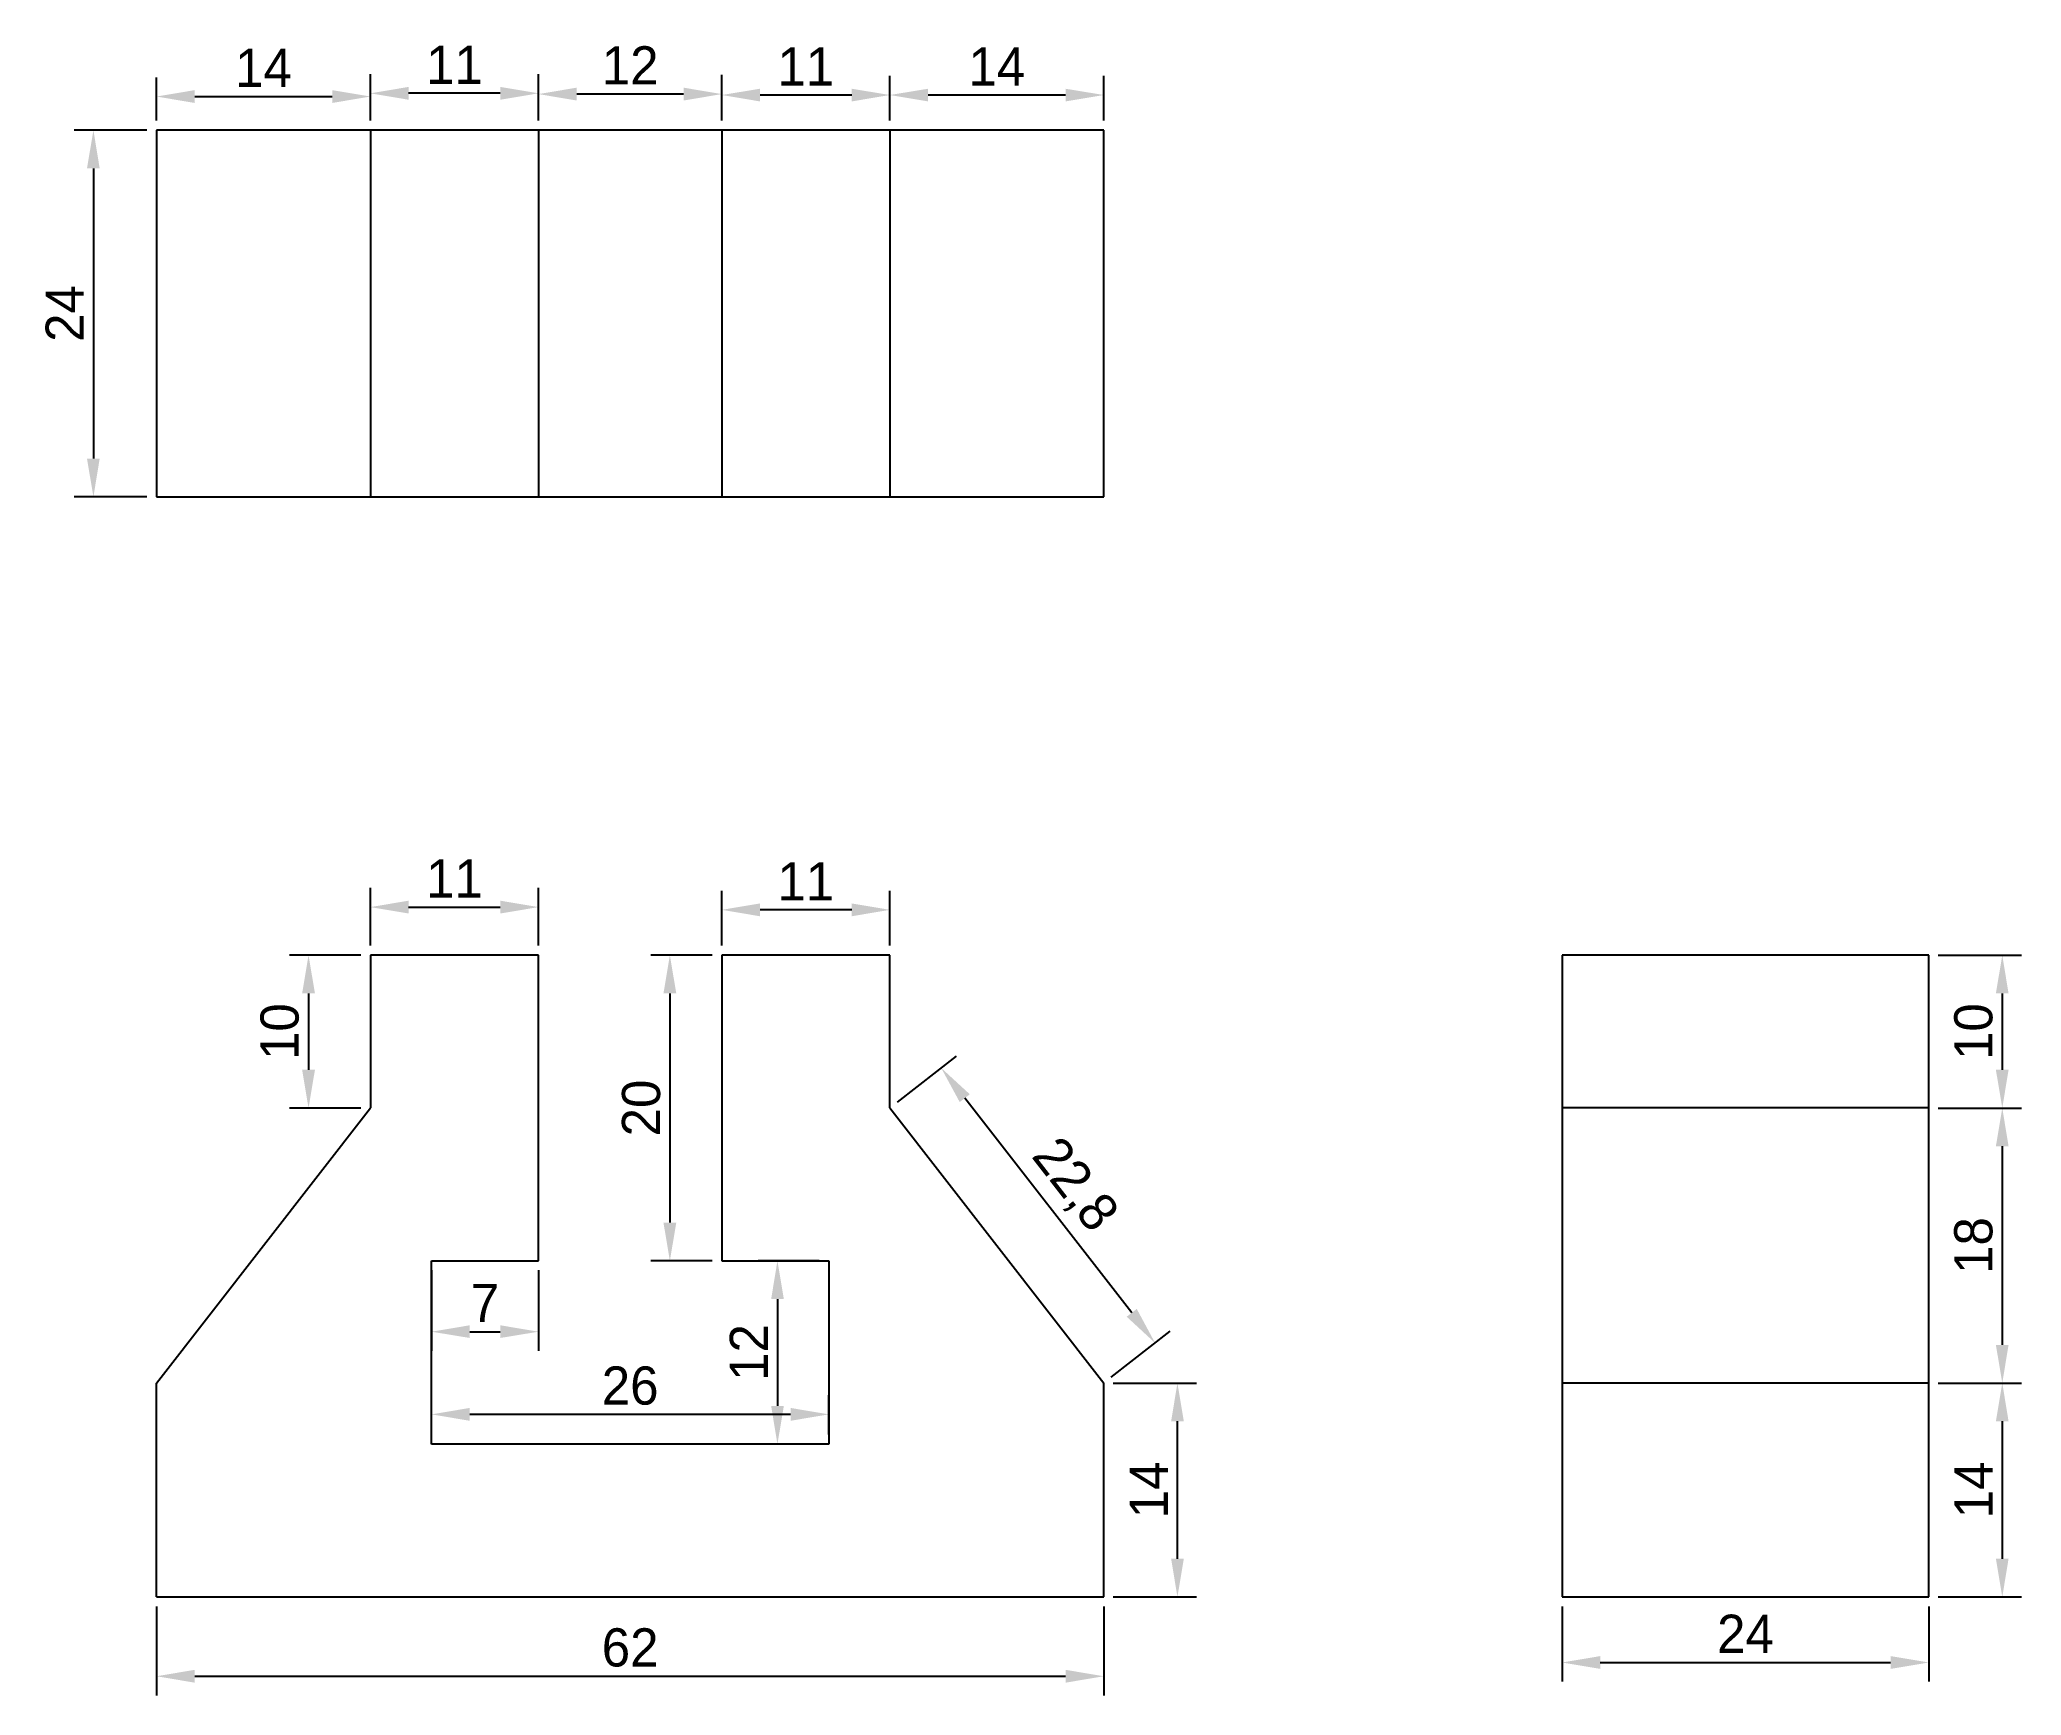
# Model space of a CAD drawing. Header units: millimetres. Extents: x 555 to 684, y 837 to 945.
import ezdxf

# ---------------------------------------------------------------- set-up
doc = ezdxf.new("R2010")
doc.units = ezdxf.units.MM
doc.dimstyles.new('ISO-25', dxfattribs={"dimtxt": 2.5, "dimasz": 2.5, "dimexe": 1.25, "dimexo": 0.625, "dimtad": 1, "dimtxsty": 'Standard', "dimcen": 2.5, "dimadec": 0, "dimazin": 0, "dimtfac": 1, "dimtmove": 0, "dimatfit": 3, "dimfxl": 1, "dimarcsym": 0})

# ---------------------------------------------------------------- blocks, each defined once
blk = doc.blocks.new('*D1')
at = {"color": 0, "lineweight": -2}
for p, q in [((562.19, 939.98), (562.19, 942.8)), ((576.19, 939.98), (576.19, 942.8)), ((564.69, 941.55), (573.69, 941.55))]:
    blk.add_line(p, q, dxfattribs=at)
at = {"color": 0}
for points in [[(564.69, 941.97), (564.69, 941.13), (562.19, 941.55)], [(573.69, 941.97), (573.69, 941.13), (576.19, 941.55)]]:
    blk.add_solid(points, dxfattribs=at)
at = {"layer": 'Defpoints', "color": 0}
for p in [(576.19, 941.55), (562.19, 939.35), (576.19, 939.35)]:
    blk.add_point(p, dxfattribs=at)
at = {"color": 0, "insert": (569.19, 943.43), "char_height": 2.5, "attachment_point": 5}
blk.add_mtext('14', dxfattribs=at)
blk = doc.blocks.new('*D2')
at = {"color": 0, "lineweight": -2}
for p, q in [((576.19, 939.98), (576.19, 943.01)), ((587.19, 939.98), (587.19, 943.01)), ((584.69, 941.76), (578.69, 941.76))]:
    blk.add_line(p, q, dxfattribs=at)
at = {"color": 0}
for points in [[(578.69, 942.18), (578.69, 941.34), (576.19, 941.76)], [(584.69, 942.18), (584.69, 941.34), (587.19, 941.76)]]:
    blk.add_solid(points, dxfattribs=at)
at = {"layer": 'Defpoints', "color": 0}
for p in [(576.19, 941.76), (576.19, 939.35), (587.19, 939.35)]:
    blk.add_point(p, dxfattribs=at)
at = {"color": 0, "insert": (581.69, 943.63), "char_height": 2.5, "attachment_point": 5}
blk.add_mtext('11', dxfattribs=at)
blk = doc.blocks.new('*D3')
at = {"color": 0, "lineweight": -2}
for p, q in [((587.19, 940.6), (587.19, 942.96)), ((596.69, 941.71), (589.69, 941.71)), ((599.19, 939.98), (599.19, 942.96))]:
    blk.add_line(p, q, dxfattribs=at)
at = {"color": 0}
for points in [[(589.69, 942.13), (589.69, 941.29), (587.19, 941.71)], [(596.69, 942.13), (596.69, 941.29), (599.19, 941.71)]]:
    blk.add_solid(points, dxfattribs=at)
at = {"layer": 'Defpoints', "color": 0}
for p in [(587.19, 941.71), (587.19, 939.98), (599.19, 939.35)]:
    blk.add_point(p, dxfattribs=at)
at = {"color": 0, "insert": (593.19, 943.59), "char_height": 2.5, "attachment_point": 5}
blk.add_mtext('12', dxfattribs=at)
blk = doc.blocks.new('*D4')
at = {"color": 0, "lineweight": -2}
for p, q in [((599.19, 939.98), (599.19, 942.9)), ((610.19, 939.98), (610.19, 942.9)), ((607.69, 941.65), (601.69, 941.65))]:
    blk.add_line(p, q, dxfattribs=at)
at = {"color": 0}
for points in [[(601.69, 942.06), (601.69, 941.23), (599.19, 941.65)], [(607.69, 942.06), (607.69, 941.23), (610.19, 941.65)]]:
    blk.add_solid(points, dxfattribs=at)
at = {"layer": 'Defpoints', "color": 0}
for p in [(599.19, 941.65), (599.19, 939.35), (610.19, 939.35)]:
    blk.add_point(p, dxfattribs=at)
at = {"color": 0, "insert": (604.69, 943.52), "char_height": 2.5, "attachment_point": 5}
blk.add_mtext('11', dxfattribs=at)
blk = doc.blocks.new('*D5')
at = {"color": 0, "lineweight": -2}
for p, q in [((610.19, 939.98), (610.19, 942.9)), ((624.19, 939.98), (624.19, 942.9)), ((621.69, 941.65), (612.69, 941.65))]:
    blk.add_line(p, q, dxfattribs=at)
at = {"color": 0}
for points in [[(612.69, 942.06), (612.69, 941.23), (610.19, 941.65)], [(621.69, 942.06), (621.69, 941.23), (624.19, 941.65)]]:
    blk.add_solid(points, dxfattribs=at)
at = {"layer": 'Defpoints', "color": 0}
for p in [(610.19, 941.65), (610.19, 939.35), (624.19, 939.35)]:
    blk.add_point(p, dxfattribs=at)
at = {"color": 0, "insert": (617.19, 943.52), "char_height": 2.5, "attachment_point": 5}
blk.add_mtext('14', dxfattribs=at)
blk = doc.blocks.new('*D6')
at = {"color": 0, "lineweight": -2}
for p, q in [((561.56, 939.35), (556.81, 939.35)), ((558.06, 936.85), (558.06, 917.85)), ((561.56, 915.35), (556.81, 915.35))]:
    blk.add_line(p, q, dxfattribs=at)
at = {"color": 0}
for points in [[(557.64, 936.85), (558.47, 936.85), (558.06, 939.35)], [(557.64, 917.85), (558.47, 917.85), (558.06, 915.35)]]:
    blk.add_solid(points, dxfattribs=at)
at = {"layer": 'Defpoints', "color": 0}
for p in [(562.19, 939.35), (558.06, 915.35), (562.19, 915.35)]:
    blk.add_point(p, dxfattribs=at)
at = {"color": 0, "insert": (556.18, 927.35), "char_height": 2.5, "attachment_point": 5, "rotation": 90}
blk.add_mtext('24', dxfattribs=at)
blk = doc.blocks.new('*D7')
at = {"color": 0, "lineweight": -2}
for p, q in [((562.19, 842.73), (562.19, 836.91)), ((624.19, 842.73), (624.19, 836.91)), ((564.69, 838.16), (621.69, 838.16))]:
    blk.add_line(p, q, dxfattribs=at)
at = {"color": 0}
for points in [[(564.69, 838.58), (564.69, 837.74), (562.19, 838.16)], [(621.69, 838.58), (621.69, 837.74), (624.19, 838.16)]]:
    blk.add_solid(points, dxfattribs=at)
at = {"layer": 'Defpoints', "color": 0}
for p in [(562.19, 843.35), (624.19, 843.35), (624.19, 838.16)]:
    blk.add_point(p, dxfattribs=at)
at = {"color": 0, "insert": (593.19, 840.03), "char_height": 2.5, "attachment_point": 5}
blk.add_mtext('62', dxfattribs=at)
blk = doc.blocks.new('*D8')
at = {"color": 0, "lineweight": -2}
for p, q in [((654.19, 842.73), (654.19, 837.81)), ((678.19, 842.73), (678.19, 837.81)), ((656.69, 839.06), (675.69, 839.06))]:
    blk.add_line(p, q, dxfattribs=at)
at = {"color": 0}
for points in [[(656.69, 839.48), (656.69, 838.64), (654.19, 839.06)], [(675.69, 839.48), (675.69, 838.64), (678.19, 839.06)]]:
    blk.add_solid(points, dxfattribs=at)
at = {"layer": 'Defpoints', "color": 0}
for p in [(654.19, 843.35), (678.19, 843.35), (678.19, 839.06)]:
    blk.add_point(p, dxfattribs=at)
at = {"color": 0, "insert": (666.19, 840.94), "char_height": 2.5, "attachment_point": 5}
blk.add_mtext('24', dxfattribs=at)
blk = doc.blocks.new('*D9')
at = {"color": 0, "lineweight": -2}
for p, q in [((678.81, 885.35), (684.25, 885.35)), ((683, 882.85), (683, 877.85)), ((678.81, 875.35), (684.25, 875.35))]:
    blk.add_line(p, q, dxfattribs=at)
at = {"color": 0}
for points in [[(682.58, 882.85), (683.41, 882.85), (683, 885.35)], [(682.58, 877.85), (683.41, 877.85), (683, 875.35)]]:
    blk.add_solid(points, dxfattribs=at)
at = {"layer": 'Defpoints', "color": 0}
for p in [(678.19, 885.35), (678.19, 875.35), (683, 875.35)]:
    blk.add_point(p, dxfattribs=at)
at = {"color": 0, "insert": (681.12, 880.35), "char_height": 2.5, "attachment_point": 5, "rotation": 90}
blk.add_mtext('10', dxfattribs=at)
blk = doc.blocks.new('*D10')
at = {"color": 0, "lineweight": -2}
for p, q in [((679.44, 875.35), (684.25, 875.35)), ((683, 872.85), (683, 859.85)), ((678.81, 857.35), (684.25, 857.35))]:
    blk.add_line(p, q, dxfattribs=at)
at = {"color": 0}
for points in [[(682.58, 872.85), (683.41, 872.85), (683, 875.35)], [(682.58, 859.85), (683.41, 859.85), (683, 857.35)]]:
    blk.add_solid(points, dxfattribs=at)
at = {"layer": 'Defpoints', "color": 0}
for p in [(678.81, 875.35), (678.19, 857.35), (683, 857.35)]:
    blk.add_point(p, dxfattribs=at)
at = {"color": 0, "insert": (681.12, 866.35), "char_height": 2.5, "attachment_point": 5, "rotation": 90}
blk.add_mtext('18', dxfattribs=at)
blk = doc.blocks.new('*D11')
at = {"color": 0, "lineweight": -2}
for p, q in [((678.81, 857.35), (684.25, 857.35)), ((683, 854.85), (683, 845.85)), ((678.81, 843.35), (684.25, 843.35))]:
    blk.add_line(p, q, dxfattribs=at)
at = {"color": 0}
for points in [[(682.58, 854.85), (683.41, 854.85), (683, 857.35)], [(682.58, 845.85), (683.41, 845.85), (683, 843.35)]]:
    blk.add_solid(points, dxfattribs=at)
at = {"layer": 'Defpoints', "color": 0}
for p in [(678.19, 857.35), (678.19, 843.35), (683, 843.35)]:
    blk.add_point(p, dxfattribs=at)
at = {"color": 0, "insert": (681.12, 850.35), "char_height": 2.5, "attachment_point": 5, "rotation": 90}
blk.add_mtext('14', dxfattribs=at)
blk = doc.blocks.new('*D12')
at = {"color": 0, "lineweight": -2}
for p, q in [((624.81, 857.35), (630.26, 857.35)), ((629.01, 845.85), (629.01, 854.85)), ((624.81, 843.35), (630.26, 843.35))]:
    blk.add_line(p, q, dxfattribs=at)
at = {"color": 0}
for points in [[(628.6, 854.85), (629.43, 854.85), (629.01, 857.35)], [(628.6, 845.85), (629.43, 845.85), (629.01, 843.35)]]:
    blk.add_solid(points, dxfattribs=at)
at = {"layer": 'Defpoints', "color": 0}
for p in [(624.19, 857.35), (629.01, 857.35), (624.19, 843.35)]:
    blk.add_point(p, dxfattribs=at)
at = {"color": 0, "insert": (627.14, 850.35), "char_height": 2.5, "attachment_point": 5, "rotation": 90}
blk.add_mtext('14', dxfattribs=at)
blk = doc.blocks.new('*D13')
at = {"color": 0, "lineweight": -2}
for p, q in [((610.68, 875.74), (614.54, 878.74)), ((626.02, 861.95), (615.09, 876)), ((624.68, 857.74), (628.54, 860.74))]:
    blk.add_line(p, q, dxfattribs=at)
at = {"color": 0}
for points in [[(615.42, 876.25), (614.76, 875.74), (613.55, 877.97)], [(626.35, 862.2), (625.69, 861.69), (627.55, 859.97)]]:
    blk.add_solid(points, dxfattribs=at)
at = {"layer": 'Defpoints', "color": 0}
for p in [(613.55, 877.97), (610.19, 875.35), (624.19, 857.35)]:
    blk.add_point(p, dxfattribs=at)
at = {"color": 0, "insert": (622.2, 870.25), "char_height": 2.5, "attachment_point": 5, "rotation": 307.875}
blk.add_mtext('22,8', dxfattribs=at)
blk = doc.blocks.new('*D14')
at = {"color": 0, "lineweight": -2}
for p, q in [((599.19, 885.98), (599.19, 889.57)), ((610.19, 885.98), (610.19, 889.57)), ((607.69, 888.32), (601.69, 888.32))]:
    blk.add_line(p, q, dxfattribs=at)
at = {"color": 0}
for points in [[(601.69, 888.74), (601.69, 887.9), (599.19, 888.32)], [(607.69, 888.74), (607.69, 887.9), (610.19, 888.32)]]:
    blk.add_solid(points, dxfattribs=at)
at = {"layer": 'Defpoints', "color": 0}
for p in [(599.19, 888.32), (599.19, 885.35), (610.19, 885.35)]:
    blk.add_point(p, dxfattribs=at)
at = {"color": 0, "insert": (604.69, 890.19), "char_height": 2.5, "attachment_point": 5}
blk.add_mtext('11', dxfattribs=at)
blk = doc.blocks.new('*D15')
at = {"color": 0, "lineweight": -2}
for p, q in [((576.19, 885.98), (576.19, 889.75)), ((587.19, 885.98), (587.19, 889.75)), ((578.69, 888.5), (584.69, 888.5))]:
    blk.add_line(p, q, dxfattribs=at)
at = {"color": 0}
for points in [[(578.69, 888.92), (578.69, 888.08), (576.19, 888.5)], [(584.69, 888.92), (584.69, 888.08), (587.19, 888.5)]]:
    blk.add_solid(points, dxfattribs=at)
at = {"layer": 'Defpoints', "color": 0}
for p in [(587.19, 888.5), (576.19, 885.35), (587.19, 885.35)]:
    blk.add_point(p, dxfattribs=at)
at = {"color": 0, "insert": (581.69, 890.37), "char_height": 2.5, "attachment_point": 5}
blk.add_mtext('11', dxfattribs=at)
blk = doc.blocks.new('*D16')
at = {"color": 0, "lineweight": -2}
for p, q in [((598.56, 885.35), (594.54, 885.35)), ((595.79, 882.85), (595.79, 867.85)), ((598.56, 865.35), (594.54, 865.35))]:
    blk.add_line(p, q, dxfattribs=at)
at = {"color": 0}
for points in [[(595.37, 882.85), (596.21, 882.85), (595.79, 885.35)], [(595.37, 867.85), (596.21, 867.85), (595.79, 865.35)]]:
    blk.add_solid(points, dxfattribs=at)
at = {"layer": 'Defpoints', "color": 0}
for p in [(599.19, 885.35), (595.79, 865.35), (599.19, 865.35)]:
    blk.add_point(p, dxfattribs=at)
at = {"color": 0, "insert": (593.92, 875.35), "char_height": 2.5, "attachment_point": 5, "rotation": 90}
blk.add_mtext('20', dxfattribs=at)
blk = doc.blocks.new('*D17')
at = {"color": 0, "lineweight": -2}
for p, q in [((580.19, 864.73), (580.19, 859.46)), ((587.19, 864.73), (587.19, 859.46)), ((582.69, 860.71), (584.69, 860.71))]:
    blk.add_line(p, q, dxfattribs=at)
at = {"color": 0}
for points in [[(582.69, 861.13), (582.69, 860.3), (580.19, 860.71)], [(584.69, 861.13), (584.69, 860.3), (587.19, 860.71)]]:
    blk.add_solid(points, dxfattribs=at)
at = {"layer": 'Defpoints', "color": 0}
for p in [(580.19, 865.35), (587.19, 865.35), (587.19, 860.71)]:
    blk.add_point(p, dxfattribs=at)
at = {"color": 0, "insert": (583.69, 862.59), "char_height": 2.5, "attachment_point": 5}
blk.add_mtext('7', dxfattribs=at)
blk = doc.blocks.new('*D18')
at = {"color": 0, "lineweight": -2}
for p, q in [((605.56, 865.35), (601.58, 865.35)), ((602.83, 862.85), (602.83, 855.85)), ((605.56, 853.35), (601.58, 853.35))]:
    blk.add_line(p, q, dxfattribs=at)
at = {"color": 0}
for points in [[(602.42, 862.85), (603.25, 862.85), (602.83, 865.35)], [(602.42, 855.85), (603.25, 855.85), (602.83, 853.35)]]:
    blk.add_solid(points, dxfattribs=at)
at = {"layer": 'Defpoints', "color": 0}
for p in [(606.19, 865.35), (602.83, 853.35), (606.19, 853.35)]:
    blk.add_point(p, dxfattribs=at)
at = {"color": 0, "insert": (600.96, 859.35), "char_height": 2.5, "attachment_point": 5, "rotation": 90}
blk.add_mtext('12', dxfattribs=at)
blk = doc.blocks.new('*D19')
at = {"color": 0, "lineweight": -2}
for p, q in [((575.56, 885.35), (570.89, 885.35)), ((572.14, 882.85), (572.14, 877.85)), ((575.56, 875.35), (570.89, 875.35))]:
    blk.add_line(p, q, dxfattribs=at)
at = {"color": 0}
for points in [[(571.72, 882.85), (572.56, 882.85), (572.14, 885.35)], [(571.72, 877.85), (572.56, 877.85), (572.14, 875.35)]]:
    blk.add_solid(points, dxfattribs=at)
at = {"layer": 'Defpoints', "color": 0}
for p in [(576.19, 885.35), (572.14, 875.35), (576.19, 875.35)]:
    blk.add_point(p, dxfattribs=at)
at = {"color": 0, "insert": (570.26, 880.35), "char_height": 2.5, "attachment_point": 5, "rotation": 90}
blk.add_mtext('10', dxfattribs=at)
blk = doc.blocks.new('*D20')
at = {"color": 0, "lineweight": -2}
for p, q in [((580.19, 853.98), (580.19, 856.55)), ((606.19, 853.98), (606.19, 856.55)), ((603.69, 855.3), (582.69, 855.3))]:
    blk.add_line(p, q, dxfattribs=at)
at = {"color": 0}
for points in [[(582.69, 855.72), (582.69, 854.88), (580.19, 855.3)], [(603.69, 855.72), (603.69, 854.88), (606.19, 855.3)]]:
    blk.add_solid(points, dxfattribs=at)
at = {"layer": 'Defpoints', "color": 0}
for p in [(580.19, 855.3), (580.19, 853.35), (606.19, 853.35)]:
    blk.add_point(p, dxfattribs=at)
at = {"color": 0, "insert": (593.19, 857.17), "char_height": 2.5, "attachment_point": 5}
blk.add_mtext('26', dxfattribs=at)

msp = doc.modelspace()

# ---------------------------------------------------------------- linework, layer by layer
for p, q in [((576.185, 939.352), (562.185, 939.352)), ((562.185, 939.352), (562.185, 915.352)), ((587.185, 939.352), (576.185, 939.352)), ((576.185, 939.352), (576.185, 915.352)), ((599.185, 939.352), (587.185, 939.352)), ((587.185, 939.352), (587.185, 915.352)), ((610.185, 939.352), (599.185, 939.352)), ((599.185, 939.352), (599.185, 915.352)), ((624.185, 939.352), (610.185, 939.352)), ((610.185, 939.352), (610.185, 915.352)), ((624.185, 915.352), (624.185, 939.352)), ((562.185, 915.352), (610.185, 915.352)), ((610.185, 915.352), (624.185, 915.352)), ((587.185, 885.352), (576.185, 885.352)), ((576.185, 885.352), (576.185, 875.352)), ((587.185, 865.352), (587.185, 885.352)), ((610.185, 885.352), (599.185, 885.352)), ((599.185, 885.352), (599.185, 865.352)), ((610.185, 875.352), (610.185, 885.352)), ((678.185, 885.352), (654.185, 885.352)), ((654.185, 885.352), (654.185, 843.352)), ((678.185, 875.352), (678.185, 885.352)), ((562.185, 857.352), (576.185, 875.352)), ((610.185, 875.352), (624.185, 857.352)), ((678.185, 875.352), (654.185, 875.352)), ((678.185, 857.352), (678.185, 875.352)), ((580.185, 853.352), (580.185, 865.352)), ((580.185, 865.352), (587.185, 865.352)), ((599.185, 865.352), (606.185, 865.352)), ((606.185, 865.352), (606.185, 853.352)), ((562.185, 843.352), (562.185, 857.352)), ((624.185, 843.352), (624.185, 857.352)), ((678.185, 857.352), (654.185, 857.352)), ((678.185, 843.352), (678.185, 857.352)), ((606.185, 853.352), (580.185, 853.352)), ((562.185, 843.352), (624.185, 843.352)), ((654.185, 843.352), (678.185, 843.352))]:
    msp.add_line(p, q)

# ---------------------------------------------------------------- dimensions: what is measured, and where the dimension line sits
for base, p1, p2, picture, middle in [((576.185, 941.55), (562.185, 939.352), (576.185, 939.352), '*D1', (569.185, 943.425)), ((576.185, 941.759), (587.185, 939.352), (576.185, 939.352), '*D2', (581.685, 943.634)), ((587.185, 941.71), (599.185, 939.352), (587.185, 939.977), '*D3', (593.185, 943.585)), ((599.185, 941.647), (610.185, 939.352), (599.185, 939.352), '*D4', (604.685, 943.522)), ((610.185, 941.647), (624.185, 939.352), (610.185, 939.352), '*D5', (617.185, 943.522)), ((587.185, 888.499), (576.185, 885.352), (587.185, 885.352), '*D15', (581.685, 890.374)), ((599.185, 888.318), (610.185, 885.352), (599.185, 885.352), '*D14', (604.685, 890.193)), ((587.185, 860.713), (580.185, 865.352), (587.185, 865.352), '*D17', (583.685, 862.588)), ((580.185, 855.3), (606.185, 853.352), (580.185, 853.352), '*D20', (593.185, 857.175)), ((624.185, 838.159), (562.185, 843.352), (624.185, 843.352), '*D7', (593.185, 840.034)), ((678.185, 839.061), (654.185, 843.352), (678.185, 843.352), '*D8', (666.185, 840.936))]:
    dim = msp.add_linear_dim(base=base, p1=p1, p2=p2, dimstyle='ISO-25')
    dim.commit()
    dim.dimension.update_dxf_attribs({"geometry": picture, "text_midpoint": middle})
for base, p1, p2, picture, middle in [((558.055, 915.352), (562.185, 939.352), (562.185, 915.352), '*D6', (556.18, 927.352)), ((572.138, 875.352), (576.185, 885.352), (576.185, 875.352), '*D19', (570.263, 880.352)), ((595.791, 865.352), (599.185, 885.352), (599.185, 865.352), '*D16', (593.916, 875.352)), ((682.998, 875.352), (678.185, 885.352), (678.185, 875.352), '*D9', (681.123, 880.352)), ((682.998, 857.352), (678.81, 875.352), (678.185, 857.352), '*D10', (681.123, 866.352)), ((602.833, 853.352), (606.185, 865.352), (606.185, 853.352), '*D18', (600.958, 859.352)), ((629.013, 857.352), (624.185, 843.352), (624.185, 857.352), '*D12', (627.138, 850.352)), ((682.998, 843.352), (678.185, 857.352), (678.185, 843.352), '*D11', (681.123, 850.352))]:
    dim = msp.add_linear_dim(base=base, p1=p1, p2=p2, angle=90, dimstyle='ISO-25')
    dim.commit()
    dim.dimension.update_dxf_attribs({"geometry": picture, "text_midpoint": middle})
dim = msp.add_aligned_dim(p1=(624.185, 857.352), p2=(610.185, 875.352), distance=-4.268, dimstyle='ISO-25')
dim.commit()
dim.dimension.update_dxf_attribs({"geometry": '*D13', "text_midpoint": (622.198, 870.251)})

doc.saveas('drawing.dxf')
